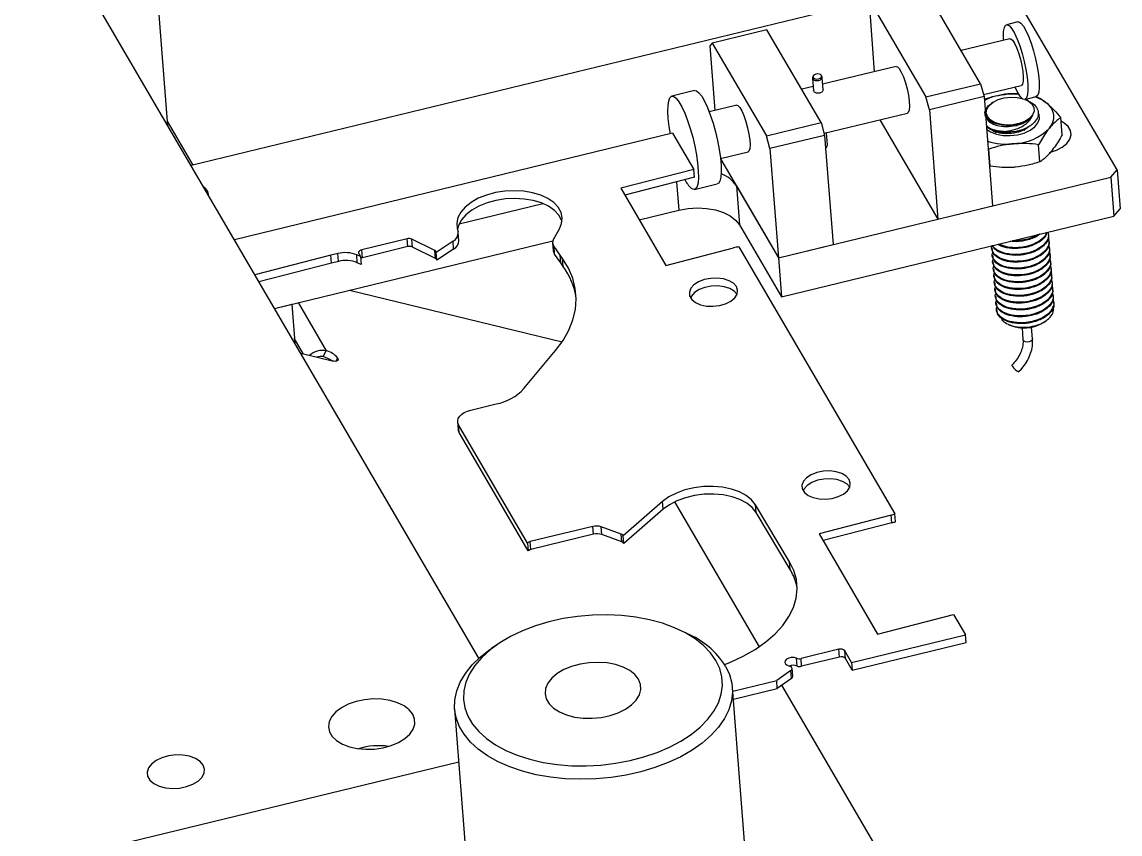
# Model space of a CAD drawing. Header units: millimetres. Extents: x 4 to 907, y 5 to 1495.
# Drawn here: x 316.2 to 430.4, y 251.8 to 336.3 of the extents above; entities that cross this region are included whole.
import ezdxf

# ---------------------------------------------------------------- set-up
doc = ezdxf.new("R2010")
doc.units = ezdxf.units.MM

msp = doc.modelspace()

# ---------------------------------------------------------------- linework, layer by layer
at = {"color": 7, "linetype": 'Continuous', "lineweight": 25}
for p, q in [((331.359, 325.518), (327.605, 374.148)), ((363.719, 270.065), (320.518, 344.096)), ((416.985, 341.596), (333.778, 321.373)), ((430.122, 320.938), (418.245, 341.291)), ((415.911, 329.9), (410.286, 339.541)), ((404.349, 337.882), (404.868, 331.154)), ((404.599, 338.158), (410.224, 328.518)), ((419.813, 336.33), (418.628, 336.042)), ((393.699, 335.509), (388.012, 334.127)), ((399.324, 325.869), (393.699, 335.509)), ((388.012, 334.127), (387.762, 333.85)), ((387.762, 333.85), (388.281, 327.123)), ((388.012, 334.127), (393.637, 324.487)), ((418.983, 334.585), (413.899, 333.349)), ((407.135, 331.705), (399.492, 329.848)), ((398.44, 330.475), (398.543, 329.15)), ((398.481, 330.671), (398.445, 330.531)), ((399.424, 330.606), (399.368, 330.74)), ((399.537, 329.269), (399.438, 330.552)), ((386.166, 329.182), (383.796, 328.606)), ((398.507, 329.608), (397.312, 329.318)), ((410.224, 328.518), (415.911, 329.9)), ((415.911, 329.9), (416.287, 328.552)), ((416.226, 328.769), (420.163, 329.726)), ((410.6, 327.17), (410.224, 328.518)), ((416.287, 328.552), (410.6, 327.17)), ((416.287, 328.552), (417.165, 317.178)), ((417.17, 327.943), (417.045, 327.858)), ((420.518, 328.269), (421.702, 328.557)), ((420.905, 328.104), (420.674, 328.213)), ((390.548, 327.674), (387.683, 326.978)), ((399.639, 324.738), (408.315, 326.847)), ((410.6, 327.17), (411.478, 315.796)), ((333.991, 321.425), (331.322, 325.999)), ((393.637, 324.487), (399.324, 325.869)), ((399.324, 325.869), (399.7, 324.521)), ((405.437, 326.147), (411.478, 315.796)), ((424.402, 324.587), (424.264, 326.371)), ((383.883, 324.74), (338.281, 313.656)), ((383.883, 324.74), (386.077, 320.98)), ((399.7, 324.521), (394.013, 323.138)), ((399.7, 324.521), (400.578, 313.146)), ((399.98, 323.524), (399.882, 324.797)), ((417.429, 324.811), (417.708, 324.904)), ((420.228, 325.104), (420.52, 325.06)), ((394.013, 323.138), (393.637, 324.487)), ((399.94, 323.328), (399.975, 323.468)), ((422.105, 321.764), (421.967, 323.548)), ((388.864, 322.119), (391.728, 322.815)), ((394.013, 323.138), (394.891, 311.764)), ((416.792, 323.088), (416.7, 323.191)), ((416.929, 321.304), (416.792, 323.088)), ((388.868, 322.085), (394.891, 311.764)), ((416.929, 321.304), (416.843, 321.347)), ((386.077, 320.98), (378.482, 319.012)), ((386.14, 320.168), (378.902, 318.292)), ((386.14, 320.168), (386.077, 320.98)), ((394.891, 311.764), (429.486, 320.173)), ((429.486, 320.173), (430.122, 320.938)), ((429.486, 320.173), (429.8, 316.11)), ((430.122, 320.938), (430.435, 316.876)), ((378.482, 319.012), (383.164, 310.974)), ((386.158, 318.889), (388.528, 319.464)), ((390.515, 319.262), (394.891, 311.764)), ((390.515, 319.262), (390.829, 315.2)), ((361.668, 315.309), (370.364, 317.422)), ((380.398, 315.723), (384.527, 316.726)), ((411.478, 315.796), (417.165, 317.178)), ((429.8, 316.11), (430.435, 316.876)), ((395.204, 307.702), (429.8, 316.11)), ((361.471, 314.809), (361.553, 314.489)), ((361.635, 313.56), (361.573, 314.372)), ((371.504, 313.753), (372.093, 314.781)), ((390.829, 315.2), (395.204, 307.702)), ((423.002, 314.2), (422.996, 314.289)), ((342.456, 306.501), (371.417, 313.54)), ((356.255, 313.744), (351.537, 312.597)), ((356.318, 312.932), (356.255, 313.744)), ((359.136, 312.523), (356.753, 313.705)), ((356.816, 312.893), (356.753, 313.705)), ((361.033, 313.497), (359.292, 312.331)), ((361.095, 312.684), (361.033, 313.497)), ((371.397, 313.318), (371.46, 312.506)), ((394.891, 311.764), (400.578, 313.146)), ((423.057, 313.489), (423.05, 313.578)), ((348.329, 312.037), (340.422, 309.988)), ((349.046, 312.211), (348.329, 312.037)), ((348.392, 311.225), (348.329, 312.037)), ((349.109, 311.399), (349.046, 312.211)), ((351.408, 311.89), (351.009, 312.077)), ((351.072, 311.264), (351.009, 312.077)), ((351.219, 312.215), (351.408, 311.89)), ((351.6, 311.785), (351.537, 312.597)), ((356.318, 312.932), (351.6, 311.785)), ((359.198, 311.711), (356.816, 312.893)), ((359.198, 311.711), (359.136, 312.523)), ((359.355, 311.519), (359.292, 312.331)), ((361.095, 312.684), (359.355, 311.519)), ((372.17, 312.058), (371.538, 312.946)), ((371.601, 312.134), (371.538, 312.946)), ((372.233, 311.246), (371.601, 312.134)), ((372.431, 311.692), (372.17, 312.058)), ((372.233, 311.246), (372.17, 312.058)), ((383.164, 310.974), (390.227, 312.805)), ((390.784, 312.915), (407.014, 285.102)), ((417.096, 312.761), (417.102, 312.672)), ((417.151, 312.05), (417.157, 311.961)), ((423.112, 312.778), (423.105, 312.867)), ((423.167, 312.067), (423.16, 312.156)), ((348.392, 311.225), (340.842, 309.268)), ((349.109, 311.399), (348.392, 311.225)), ((351.471, 311.077), (351.072, 311.264)), ((351.408, 311.89), (351.471, 311.077)), ((372.493, 310.879), (372.233, 311.246)), ((372.493, 310.879), (372.431, 311.692)), ((394.891, 311.764), (395.204, 307.702)), ((417.205, 311.339), (417.212, 311.25)), ((423.222, 311.357), (423.215, 311.445)), ((417.26, 310.628), (417.267, 310.539)), ((417.315, 309.917), (417.322, 309.828)), ((423.277, 310.646), (423.27, 310.735)), ((423.332, 309.935), (423.325, 310.024)), ((417.37, 309.206), (417.377, 309.118)), ((417.425, 308.495), (417.432, 308.407)), ((423.387, 309.224), (423.38, 309.313)), ((423.441, 308.513), (423.435, 308.602)), ((350.27, 308.4), (372.398, 303.033)), ((417.48, 307.785), (417.487, 307.696)), ((423.496, 307.802), (423.489, 307.891)), ((342.456, 306.501), (344.244, 306.936)), ((344.244, 306.936), (344.555, 302.905)), ((417.535, 307.074), (417.542, 306.985)), ((417.59, 306.363), (417.596, 306.274)), ((423.551, 307.091), (423.544, 307.18)), ((422.463, 305.034), (422.694, 305.191)), ((418.813, 304.833), (418.96, 304.764)), ((420.243, 304.473), (420.337, 303.255)), ((421.334, 303.332), (421.24, 304.55)), ((345.474, 301.747), (344.518, 303.386)), ((348.472, 301.02), (345.19, 301.816)), ((347.532, 301.477), (347.847, 302.091)), ((368.413, 298.145), (371.711, 302.116)), ((362.882, 295.908), (365.519, 296.547)), ((361.512, 294.682), (361.574, 293.87)), ((368.784, 282.059), (361.61, 294.376)), ((361.673, 293.563), (361.61, 294.376)), ((368.847, 281.246), (361.673, 293.563)), ((382.832, 286.391), (378.745, 282.831)), ((382.895, 285.579), (382.832, 286.391)), ((384.08, 286.347), (392.881, 271.266)), ((396.057, 280.112), (392.51, 286.057)), ((392.573, 285.245), (392.51, 286.057)), ((382.895, 285.579), (378.808, 282.019)), ((396.12, 279.3), (392.573, 285.245)), ((406.623, 284.982), (399.113, 283.036)), ((406.686, 284.17), (406.623, 284.982)), ((407.077, 284.29), (407.014, 285.102)), ((375.57, 283.792), (369.068, 282.212)), ((375.633, 282.98), (375.57, 283.792)), ((378.543, 283.006), (376.46, 283.76)), ((376.523, 282.947), (376.46, 283.76)), ((406.686, 284.17), (399.532, 282.316)), ((375.633, 282.98), (369.131, 281.399)), ((378.605, 282.194), (376.523, 282.947)), ((378.605, 282.194), (378.543, 283.006)), ((378.808, 282.019), (378.745, 282.831)), ((399.113, 283.036), (405.198, 272.588)), ((368.784, 282.059), (368.847, 281.246)), ((369.131, 281.399), (369.068, 282.212)), ((396.12, 279.3), (396.057, 280.112)), ((405.198, 272.588), (413.119, 274.641)), ((413.119, 274.641), (414.356, 272.52)), ((385.357, 272.661), (384.625, 273.008)), ((402.508, 269.641), (414.356, 272.52)), ((414.419, 271.708), (414.356, 272.52)), ((365.705, 271.547), (365.035, 271.092)), ((401.175, 270.999), (397.243, 270.043)), ((401.238, 270.186), (401.175, 270.999)), ((402.508, 269.641), (401.805, 270.846)), ((401.868, 270.034), (401.805, 270.846)), ((402.571, 268.828), (414.419, 271.708)), ((396.835, 269.257), (396.773, 270.069)), ((397.306, 269.231), (397.243, 270.043)), ((401.238, 270.186), (397.306, 269.231)), ((402.571, 268.828), (401.868, 270.034)), ((396.189, 268.786), (394.709, 267.745)), ((395.803, 269.356), (396.149, 269.194)), ((396.252, 267.974), (396.189, 268.786)), ((396.378, 268.187), (396.315, 268.999)), ((402.508, 269.641), (402.571, 268.828)), ((390.144, 266.636), (394.709, 267.745)), ((394.772, 266.933), (394.709, 267.745)), ((396.252, 267.974), (394.772, 266.933)), ((394.002, 216.659), (390.113, 267.031)), ((390.206, 265.823), (394.772, 266.933)), ((395.224, 267.251), (417.639, 228.84)), ((361.199, 264.799), (365.088, 214.427)), ((248, 231.681), (361.624, 259.297))]:
    msp.add_line(p, q, dxfattribs=at)
at = {"color": 8, "linetype": 'Continuous', "lineweight": 25}
for p, q in [((384.298, 319.69), (384.527, 316.726)), ((344.924, 307.101), (347.847, 302.091)), ((420.362, 303.178), (420.337, 303.255)), ((349.012, 301.349), (348.825, 300.985))]:
    msp.add_line(p, q, dxfattribs=at)
at = {"color": 7, "linetype": 'Continuous', "lineweight": 25, "flags": 128}
for points in [[(418.314, 334.422), (418.299, 334.795), (418.319, 335.349), (418.397, 335.752), (418.531, 335.988), (418.713, 336.045), (418.936, 335.919), (419.188, 335.618), (419.459, 335.155), (419.734, 334.551), (420.003, 333.836), (420.251, 333.042), (420.467, 332.206), (420.641, 331.368), (420.766, 330.567), (420.835, 329.84), (420.845, 329.222), (420.795, 328.74), (420.688, 328.419), (420.529, 328.272), (420.326, 328.307), (420.087, 328.521), (419.824, 328.906), (419.824, 328.906)], [(419.813, 336.33), (419.898, 336.333), (420.121, 336.207), (420.373, 335.906), (420.644, 335.443), (420.919, 334.839), (421.187, 334.124), (421.435, 333.33), (421.652, 332.494), (421.826, 331.656), (421.951, 330.855), (422.02, 330.128), (422.029, 329.51), (421.98, 329.028), (421.873, 328.707), (421.714, 328.56), (421.702, 328.557)], [(418.983, 334.585), (419.057, 334.581), (419.24, 334.441), (419.448, 334.131), (419.665, 333.674), (419.875, 333.105), (420.063, 332.465), (420.214, 331.803), (420.318, 331.167), (420.367, 330.604), (420.356, 330.156), (420.288, 329.856), (420.167, 329.727), (420.163, 329.726)], [(407.135, 331.705), (407.27, 331.672), (407.463, 331.47), (407.676, 331.106), (407.893, 330.605), (408.097, 330.006), (408.273, 329.353), (408.409, 328.694), (408.494, 328.079), (408.522, 327.552), (408.491, 327.153), (408.403, 326.911), (408.315, 326.847)], [(398.445, 330.531), (398.441, 330.509), (398.465, 330.398), (398.561, 330.304), (398.714, 330.243), (398.902, 330.222), (399.095, 330.246), (399.265, 330.31), (399.385, 330.405), (399.437, 330.517), (399.424, 330.606)], [(399.357, 330.76), (399.271, 330.845), (399.132, 330.901), (398.962, 330.92), (398.786, 330.898), (398.633, 330.84), (398.524, 330.753), (398.477, 330.652), (398.499, 330.551), (398.585, 330.466), (398.724, 330.41), (398.895, 330.391), (399.07, 330.413), (399.223, 330.471), (399.332, 330.558), (399.379, 330.659), (399.357, 330.76)], [(386.166, 329.182), (386.367, 329.154), (386.622, 328.958), (386.904, 328.595), (387.202, 328.076), (387.505, 327.423), (387.802, 326.657), (388.083, 325.807), (388.337, 324.903), (388.555, 323.978), (388.73, 323.066), (388.855, 322.199), (388.925, 321.409), (388.938, 320.724), (388.894, 320.17), (388.794, 319.765), (388.641, 319.525), (388.528, 319.464)], [(419.824, 328.906), (419.549, 329.442), (419.495, 329.564)], [(383.65, 324.683), (383.525, 325.445), (383.427, 326.277), (383.385, 327.018), (383.4, 327.641), (383.473, 328.123), (383.6, 328.446), (383.777, 328.6), (383.997, 328.578), (384.253, 328.382), (384.534, 328.019), (384.832, 327.5), (385.135, 326.847), (385.432, 326.081), (385.713, 325.231), (385.967, 324.327), (386.186, 323.402), (386.361, 322.49), (386.485, 321.623), (386.556, 320.833), (386.569, 320.148), (386.525, 319.594), (386.424, 319.189), (386.272, 318.949), (386.072, 318.883), (385.833, 318.992), (385.833, 318.992)], [(416.632, 326.475), (416.509, 326.857), (416.571, 327.254), (416.813, 327.636), (417.218, 327.974), (417.754, 328.244), (418.384, 328.426), (419.059, 328.505), (419.73, 328.476), (420.225, 328.378)], [(420.537, 328.273), (420.864, 328.112), (421.243, 327.803), (421.455, 327.439), (421.486, 327.045), (421.333, 326.652), (421.006, 326.289), (420.531, 325.982), (419.943, 325.754), (419.284, 325.622), (418.605, 325.597), (417.955, 325.679), (417.383, 325.863), (416.931, 326.135), (416.632, 326.475), (416.632, 326.475)], [(419.856, 328.851), (419.362, 328.861), (418.774, 328.831)], [(390.548, 327.674), (390.683, 327.641), (390.876, 327.439), (391.089, 327.074), (391.305, 326.574), (391.509, 325.975), (391.686, 325.322), (391.822, 324.663), (391.907, 324.047), (391.935, 323.52), (391.904, 323.121), (391.816, 322.88), (391.728, 322.815)], [(416.548, 325.165), (416.973, 324.884), (417.572, 324.651), (418.264, 324.518), (419.007, 324.493), (419.753, 324.578), (420.456, 324.767), (421.072, 325.048), (421.561, 325.404), (421.893, 325.813), (422.048, 326.248), (422.015, 326.683), (422.002, 326.725)], [(423.112, 322.751), (423.819, 322.981), (424.427, 323.298), (424.899, 323.685), (425.208, 324.119), (425.336, 324.575), (425.276, 325.025), (425.031, 325.445), (424.616, 325.809), (424.294, 325.992)], [(419.593, 325.549), (419.684, 325.547), (419.715, 325.546)], [(399.804, 323.169), (399.896, 323.246), (399.94, 323.328)], [(335.494, 318.732), (335.209, 319.046), (335.087, 319.13)], [(335.595, 318.26), (335.6, 318.375), (335.494, 318.732)], [(372.093, 314.781), (372.329, 315.354), (372.388, 315.933), (372.268, 316.5), (371.972, 317.036), (371.511, 317.523), (370.9, 317.947), (370.157, 318.292), (369.309, 318.547), (368.382, 318.705), (367.406, 318.76), (366.415, 318.71), (365.438, 318.557), (364.51, 318.306), (363.66, 317.965), (362.916, 317.546), (362.302, 317.061), (361.838, 316.527), (361.539, 315.961), (361.415, 315.382), (361.471, 314.809)], [(372.372, 315.567), (372.33, 315.687), (372.035, 316.223), (371.574, 316.711), (370.962, 317.134), (370.22, 317.479), (369.372, 317.735), (368.445, 317.893), (367.469, 317.947), (366.477, 317.898), (365.501, 317.745), (364.573, 317.494), (363.723, 317.153), (362.978, 316.733), (362.364, 316.249), (361.9, 315.715), (361.602, 315.149), (361.493, 314.722)], [(384.527, 316.726), (385.481, 316.899), (386.459, 316.963), (387.423, 316.915), (388.336, 316.756), (389.162, 316.494), (389.87, 316.137), (390.433, 315.7), (390.829, 315.2)], [(351.537, 312.597), (351.448, 312.57), (351.368, 312.533), (351.3, 312.488), (351.248, 312.438), (351.212, 312.383), (351.196, 312.326), (351.198, 312.269), (351.219, 312.215)], [(371.711, 302.116), (372.477, 303.153), (373.079, 304.219), (373.511, 305.305), (373.769, 306.4), (373.852, 307.496), (373.757, 308.583), (373.487, 309.651), (373.044, 310.69), (372.431, 311.692)], [(390.523, 308.772), (390.221, 309.115), (389.765, 309.39), (389.187, 309.575), (388.53, 309.658), (387.844, 309.633), (387.179, 309.5), (386.585, 309.27), (386.105, 308.959), (385.775, 308.592), (385.62, 308.195), (385.651, 307.798), (385.866, 307.43), (386.249, 307.118), (386.771, 306.885), (387.394, 306.75), (388.072, 306.721), (388.754, 306.801), (389.389, 306.984), (389.932, 307.257), (390.34, 307.599), (390.585, 307.984), (390.647, 308.385), (390.523, 308.772)], [(390.586, 307.959), (390.284, 308.303), (389.827, 308.577), (389.249, 308.763), (388.593, 308.846), (387.907, 308.82), (387.242, 308.687), (386.648, 308.457), (386.168, 308.147), (385.838, 307.78), (385.743, 307.597)], [(349.012, 301.349), (349.056, 301.248), (349.067, 301.16), (349.042, 301.086), (348.983, 301.031), (348.893, 300.996), (348.774, 300.982), (348.632, 300.99), (348.472, 301.02)], [(419.225, 300.51), (419.19, 300.594), (419.195, 300.622)], [(361.61, 294.376), (361.525, 294.594), (361.515, 294.821), (361.583, 295.049), (361.724, 295.268), (361.934, 295.471), (362.204, 295.65), (362.524, 295.797), (362.882, 295.908)], [(361.673, 293.563), (361.587, 293.781), (361.574, 293.87)], [(402.243, 288.687), (401.942, 289.031), (401.485, 289.305), (400.907, 289.491), (400.251, 289.574), (399.564, 289.548), (398.9, 289.415), (398.305, 289.185), (397.825, 288.875), (397.496, 288.508), (397.341, 288.111), (397.372, 287.714), (397.587, 287.345), (397.969, 287.033), (398.492, 286.801), (399.115, 286.665), (399.792, 286.637), (400.474, 286.717), (401.11, 286.9), (401.652, 287.173), (402.06, 287.514), (402.305, 287.9), (402.368, 288.301), (402.243, 288.687)], [(392.51, 286.057), (392.103, 286.571), (391.536, 287.025), (390.827, 287.403), (390.001, 287.693), (389.084, 287.885), (388.107, 287.972), (387.104, 287.953), (386.108, 287.827), (385.152, 287.599), (384.268, 287.275), (383.486, 286.868), (382.832, 286.391)], [(402.306, 287.875), (402.005, 288.218), (401.548, 288.493), (400.97, 288.679), (400.313, 288.762), (399.627, 288.736), (398.962, 288.603), (398.368, 288.373), (397.888, 288.063), (397.558, 287.695), (397.464, 287.513)], [(392.573, 285.245), (392.166, 285.759), (391.599, 286.212), (390.89, 286.59), (390.064, 286.88), (389.147, 287.072), (388.17, 287.16), (387.167, 287.141), (386.171, 287.014), (385.215, 286.786), (384.331, 286.463), (383.549, 286.056), (382.895, 285.579)], [(389.299, 269.422), (389.888, 269.658), (391.238, 270.289), (392.472, 270.997), (393.577, 271.774), (394.537, 272.61), (395.342, 273.496), (395.982, 274.419), (396.448, 275.37), (396.735, 276.335), (396.84, 277.304), (396.761, 278.264), (396.499, 279.204), (396.057, 280.112)], [(388.389, 269.838), (387.825, 270.642), (387.101, 271.395), (386.227, 272.087), (385.215, 272.709), (384.077, 273.253), (382.828, 273.712), (381.485, 274.08), (380.066, 274.353), (378.588, 274.525), (377.071, 274.597), (375.535, 274.565), (373.999, 274.432), (372.485, 274.198), (371.01, 273.866), (369.596, 273.442), (368.26, 272.93), (367.019, 272.337), (365.89, 271.671), (364.888, 270.941), (364.025, 270.156), (363.313, 269.326), (362.761, 268.462), (362.377, 267.575), (362.164, 266.678), (362.127, 265.781), (362.266, 264.896), (362.578, 264.036), (363.059, 263.21), (363.705, 262.43), (364.505, 261.707), (365.449, 261.049), (366.526, 260.464), (367.721, 259.962), (369.019, 259.548), (370.403, 259.227), (371.854, 259.004), (373.354, 258.882), (374.883, 258.862), (376.421, 258.944), (377.949, 259.128), (379.446, 259.412), (380.892, 259.79), (382.27, 260.259), (383.56, 260.812), (384.747, 261.443), (385.814, 262.142), (386.748, 262.901), (387.537, 263.71), (388.17, 264.558), (388.639, 265.435), (388.938, 266.328), (389.063, 267.227), (389.012, 268.119), (388.787, 268.993), (388.389, 269.838)], [(389.4, 269.256), (389.815, 268.381), (390.058, 267.477), (390.126, 266.553), (390.019, 265.622), (389.738, 264.694), (389.285, 263.781), (388.667, 262.894), (387.891, 262.044), (386.967, 261.241), (385.905, 260.494), (384.719, 259.814), (383.423, 259.207), (382.033, 258.682), (380.565, 258.244), (379.038, 257.9), (377.469, 257.653), (375.879, 257.506), (374.286, 257.462), (372.709, 257.52), (371.168, 257.679), (369.682, 257.939), (368.268, 258.296), (366.944, 258.745), (365.726, 259.281), (364.628, 259.898), (363.664, 260.588), (362.846, 261.342), (362.183, 262.152), (361.684, 263.008), (361.354, 263.899), (361.198, 264.814), (361.217, 265.743), (361.412, 266.674), (361.78, 267.595), (362.316, 268.497), (363.014, 269.367), (363.865, 270.195), (364.86, 270.971), (365.035, 271.092)], [(396.773, 270.069), (396.519, 270.135), (396.232, 270.137), (395.956, 270.076), (395.731, 269.96), (395.59, 269.807), (395.554, 269.639), (395.629, 269.481), (395.803, 269.356)], [(380.333, 267.88), (379.951, 268.366), (379.412, 268.792), (378.735, 269.145), (377.945, 269.409), (377.069, 269.577), (376.141, 269.642), (375.192, 269.602), (374.258, 269.457), (373.372, 269.214), (372.567, 268.882), (371.87, 268.471), (371.309, 267.997), (370.902, 267.478), (370.665, 266.931), (370.606, 266.377), (370.727, 265.836), (371.024, 265.327), (371.486, 264.868), (372.097, 264.477), (372.834, 264.167), (373.671, 263.95), (374.577, 263.833), (375.52, 263.82), (376.466, 263.913), (377.38, 264.108), (378.229, 264.397), (378.984, 264.77), (379.615, 265.215), (380.102, 265.713), (380.425, 266.249), (380.574, 266.802), (380.543, 267.352), (380.333, 267.88)], [(356.832, 264.248), (356.462, 264.712), (355.932, 265.114), (355.264, 265.439), (354.486, 265.672), (353.629, 265.805), (352.729, 265.831), (351.822, 265.75), (350.946, 265.566), (350.136, 265.284), (349.426, 264.918), (348.844, 264.482), (348.414, 263.994), (348.155, 263.474), (348.076, 262.943), (348.181, 262.423), (348.466, 261.936), (348.918, 261.5), (349.52, 261.135), (350.247, 260.855), (351.068, 260.671), (351.951, 260.591), (352.859, 260.618), (353.755, 260.751), (354.603, 260.986), (355.367, 261.311), (356.017, 261.714), (356.525, 262.178), (356.871, 262.685), (357.041, 263.213), (357.028, 263.741), (356.832, 264.248)], [(335.032, 258.949), (334.709, 259.327), (334.228, 259.638), (333.619, 259.862), (332.92, 259.985), (332.175, 260), (331.431, 259.905), (330.735, 259.707), (330.129, 259.418), (329.653, 259.056), (329.337, 258.643), (329.199, 258.207), (329.25, 257.774), (329.485, 257.371), (329.89, 257.024), (330.439, 256.755), (331.098, 256.58), (331.826, 256.51), (332.577, 256.55), (333.303, 256.698), (333.959, 256.944), (334.504, 257.272), (334.903, 257.662), (335.132, 258.09), (335.176, 258.528), (335.032, 258.949)]]:
    msp.add_lwpolyline(points, dxfattribs=at)
at = {"color": 8, "linetype": 'Continuous', "lineweight": 25, "flags": 128}
msp.add_lwpolyline([(421.334, 303.332), (421.333, 303.297), (421.281, 303.185), (421.161, 303.09), (420.992, 303.026), (420.798, 303.002), (420.611, 303.023), (420.457, 303.084), (420.362, 303.178)], dxfattribs=at)
at = {"color": 7, "linetype": 'Continuous', "lineweight": 25}
for centre, radius, start, end in [((419.299, 322.031), 6.82, 94.41219, 115.93196), ((420.37, 324.798), 3.924, 51.72478, 71.90991), ((421.808, 326.455), 1.736, 317.64215, 55.11456), ((418.78, 329.864), 4.97, 264.5847, 291.172), ((419.157, 329.167), 5.526, 272.04545, 315.38349), ((399.688, 323.549), 0.293, 291.53266, 355.21084), ((418.673, 330.594), 6.983, 253.11821, 275.60028), ((387.787, 317.457), 3.271, 33.49467, 69.55046), ((388.063, 321.317), 3.221, 205.80278, 226.1905), ((360.603, 314.355), 0.96, 296.5895, 8.02904), ((356.448, 313.007), 0.762, 66.41974, 104.67829), ((360.636, 313.573), 1, 297.37368, 359.27687), ((372.116, 313.375), 0.72, 148.32637, 216.54161), ((349.828, 309.232), 3.08, 67.45344, 104.71451), ((356.511, 312.194), 0.762, 66.41974, 104.67829), ((359.047, 312.29), 0.249, 9.44474, 69.07694), ((372.193, 312.57), 0.736, 185.02451, 216.37822), ((391.467, 308.003), 4.96, 97.91727, 104.48178), ((349.891, 308.42), 3.08, 67.45344, 104.71451), ((351.748, 311.141), 0.661, 102.95321, 119.56087), ((359.11, 311.478), 0.249, 9.44474, 69.07694), ((366.53, 306.499), 7.399, 8.32513, 36.29771), ((420.456, 308.205), 3.752, 246.49155, 302.33715), ((347.457, 300.072), 2.057, 79.07318, 132.00703), ((347.404, 300.111), 2.03, 37.59973, 77.38056), ((347.303, 300.413), 1.089, 77.83607, 113.6881), ((346.952, 299.196), 2.354, 51.23324, 75.71435), ((420.381, 301.121), 1.307, 207.86821, 248.21451), ((364.464, 301.879), 5.435, 281.19165, 316.60889), ((405.495, 289.351), 4.512, 284.48561, 289.67725), ((375.96, 282.247), 1.593, 71.68245, 104.14657), ((405.557, 288.539), 4.512, 284.48561, 289.67725), ((376.022, 281.435), 1.593, 71.68245, 104.14657), ((378.463, 282.71), 0.307, 23.32633, 74.94858), ((369.177, 281.67), 0.552, 101.41125, 135.34632), ((369.24, 280.858), 0.552, 101.41125, 135.34632), ((378.526, 281.897), 0.307, 23.32633, 74.94858), ((391.506, 276.485), 5.404, 9.22832, 31.38485), ((381.801, 264.337), 9.052, 32.91786, 66.86799), ((401.372, 270.433), 0.599, 43.60481, 109.16931), ((397.05, 270.8), 0.781, 249.25118, 284.36852), ((401.434, 269.621), 0.599, 43.60481, 109.16931), ((396.418, 268.14), 1.193, 69.51328, 110.06394), ((396.091, 268.982), 0.22, 296.59309, 74.60763), ((397.112, 269.988), 0.781, 249.25118, 284.36852), ((396.129, 268.191), 0.249, 299.59558, 359.05671), ((353.321, 253.443), 7.518, 82.36458, 106.46413)]:
    msp.add_arc(centre, radius, start, end, dxfattribs=at)
for points, knots in [([(399.53, 329.268), (399.532, 329.251), (399.54, 329.201), (399.495, 329.108), (399.399, 329.009), (399.26, 328.936), (399.097, 328.902), (398.928, 328.909), (398.77, 328.952), (398.643, 329.024), (398.558, 329.109), (398.547, 329.166), (398.542, 329.192)], [0, 0, 0, 0, 0.05196402, 0.15781759, 0.26551133, 0.37341393, 0.47946671, 0.58452137, 0.69095669, 0.79901243, 0.90642775, 1, 1, 1, 1]), ([(416.306, 328.301), (416.688, 328.42), (417.491, 328.669), (418.333, 328.775), (418.774, 328.831)], [0, 0, 0, 0, 0.475917, 1, 1, 1, 1]), ([(418.774, 328.831), (418.836, 328.836), (419.198, 328.867), (419.56, 328.86), (419.862, 328.853)], [0, 0, 0, 0, 0.169457, 1, 1, 1, 1]), ([(420.893, 328.079), (421.018, 328.025), (421.397, 327.863), (421.783, 327.44), (421.987, 326.874), (421.854, 326.273), (421.473, 325.796), (421.02, 325.452), (420.725, 325.304), (420.575, 325.23)], [0, 0, 0, 0, 0.0866563, 0.2626213, 0.4391073, 0.6189242, 0.7990503, 0.8978177, 1, 1, 1, 1]), ([(421.714, 328.572), (421.833, 328.517), (422.184, 328.355), (422.555, 328.068), (422.801, 327.879)], [0, 0, 0, 0, 0.3397106, 1, 1, 1, 1]), ([(418.08, 325.616), (417.823, 325.665), (417.308, 325.764), (416.738, 326.096), (416.4, 326.524), (416.352, 327.011), (416.563, 327.481), (416.901, 327.732), (417.054, 327.846)], [0, 0, 0, 0, 0.1675123, 0.3358624, 0.507049, 0.6795078, 0.854366, 1, 1, 1, 1]), ([(422.801, 327.879), (422.835, 327.851), (423.093, 327.636), (423.586, 327.165), (424.037, 326.637), (424.264, 326.371)], [0, 0, 0, 0, 0.07009, 0.5307844, 1, 1, 1, 1]), ([(421.347, 326.608), (421.318, 326.564), (421.16, 326.321), (420.694, 325.92), (419.821, 325.542), (418.823, 325.375), (417.849, 325.436), (417.077, 325.716), (416.63, 326.054), (416.597, 326.291), (416.589, 326.353)], [0, 0, 0, 0, 0.0344209, 0.1870439, 0.3386396, 0.4902354, 0.6428584, 0.7941709, 0.9463278, 1, 1, 1, 1]), ([(421.347, 326.608), (421.286, 326.528), (421.107, 326.291), (420.62, 325.951), (419.871, 325.666), (419.022, 325.535), (418.414, 325.56), (418.115, 325.61), (418.08, 325.616)], [0, 0, 0, 0, 0.1113169, 0.326338, 0.541359, 0.7563801, 0.9714011, 1, 1, 1, 1]), ([(418.311, 324.916), (418.65, 324.956), (419.329, 325.037), (420.252, 325.42), (421.003, 325.945), (421.23, 326.383), (421.347, 326.608)], [0, 0, 0, 0, 0.2549306, 0.5103968, 0.7481795, 1, 1, 1, 1]), ([(424.264, 326.371), (424.164, 326.302), (423.775, 326.033), (423.382, 325.604), (423.09, 325.286)], [0, 0, 0, 0, 0.2575513, 1, 1, 1, 1]), ([(418.311, 324.916), (418.1, 324.937), (417.523, 324.995), (416.846, 325.211), (416.595, 325.47), (416.518, 325.549)], [0, 0, 0, 0, 0.2852285, 0.7803917, 1, 1, 1, 1]), ([(420.575, 325.23), (420.378, 325.152), (419.835, 324.938), (418.804, 324.781), (417.674, 324.867), (416.852, 325.121), (416.602, 325.381), (416.525, 325.46)], [0, 0, 0, 0, 0.141973, 0.3908511, 0.6414126, 0.8898267, 1, 1, 1, 1]), ([(420.899, 325.404), (420.838, 325.346), (420.587, 325.107), (419.864, 324.837), (418.876, 324.66), (417.924, 324.733), (417.274, 324.916), (417.086, 325.099), (417.049, 325.135)], [0, 0, 0, 0, 0.0702568, 0.2889772, 0.5076976, 0.7279, 0.9462118, 1, 1, 1, 1]), ([(423.09, 325.286), (422.986, 325.153), (422.599, 324.657), (422.234, 324.016), (421.967, 323.548)], [0, 0, 0, 0, 0.2686336, 1, 1, 1, 1]), ([(424.402, 324.587), (424.31, 324.419), (423.95, 323.767), (423.565, 323.24), (423.279, 322.849)], [0, 0, 0, 0, 0.2575513, 1, 1, 1, 1]), ([(419.354, 323.645), (419.293, 323.639), (418.829, 323.595), (417.958, 323.446), (417.183, 323.208), (416.792, 323.088)], [0, 0, 0, 0, 0.07009, 0.5307844, 1, 1, 1, 1]), ([(421.967, 323.548), (421.54, 323.602), (420.677, 323.711), (419.798, 323.667), (419.354, 323.645)], [0, 0, 0, 0, 0.495458, 1, 1, 1, 1]), ([(423.279, 322.849), (423.174, 322.725), (422.784, 322.265), (422.391, 321.976), (422.105, 321.764)], [0, 0, 0, 0, 0.2686336, 1, 1, 1, 1]), ([(419.542, 321.207), (419.481, 321.202), (419.016, 321.164), (418.135, 321.158), (417.334, 321.255), (416.929, 321.304)], [0, 0, 0, 0, 0.07009, 0.5307844, 1, 1, 1, 1]), ([(422.105, 321.764), (421.691, 321.635), (420.857, 321.376), (419.983, 321.264), (419.542, 321.207)], [0, 0, 0, 0, 0.495458, 1, 1, 1, 1]), ([(422.916, 314.437), (422.953, 314.314), (423.061, 313.957), (422.737, 313.335), (422.022, 312.704), (421.072, 312.304), (420.131, 312.121), (419.346, 312.1), (418.502, 312.202), (417.733, 312.499), (417.232, 312.835), (417.186, 313.044), (417.186, 313.044)], [0, 0, 0, 0, 0.0689988, 0.2013133, 0.3347716, 0.4673333, 0.5629433, 0.6580665, 0.7342835, 0.866598, 0.9996495, 1, 1, 1, 1]), ([(422.825, 314.415), (422.777, 314.266), (422.673, 313.941), (422.179, 313.503), (421.574, 313.151), (420.76, 312.858), (419.747, 312.697), (418.576, 312.768), (417.999, 313.021), (417.711, 313.146)], [0, 0, 0, 0, 0.1089812, 0.2379289, 0.3652284, 0.466507, 0.6440481, 0.82279, 1, 1, 1, 1]), ([(422.774, 314.403), (422.735, 314.289), (422.612, 313.932), (421.948, 313.416), (421.021, 313.015), (420.075, 312.831), (419.292, 312.812), (418.485, 312.903), (418.066, 313.086), (417.812, 313.197)], [0, 0, 0, 0, 0.0878737, 0.2752585, 0.4613845, 0.5956276, 0.7291873, 0.8362014, 1, 1, 1, 1]), ([(422.118, 314.243), (422.112, 314.237), (421.949, 314.079), (421.506, 313.865), (420.714, 313.571), (419.845, 313.41), (419.262, 313.474), (419.049, 313.497)], [0, 0, 0, 0, 0.00925385, 0.25710492, 0.45429359, 0.79996465, 1, 1, 1, 1]), ([(422.944, 313.854), (422.997, 313.689), (423.125, 313.289), (422.796, 312.624), (422.076, 311.993), (421.127, 311.593), (420.187, 311.41), (419.399, 311.388), (418.563, 311.492), (417.745, 311.782), (417.195, 312.312), (417, 312.773), (417.127, 313.008), (417.141, 313.034)], [0, 0, 0, 0, 0.0791555, 0.1919511, 0.3057219, 0.4187282, 0.500234, 0.5813247, 0.6462983, 0.759094, 0.8725179, 0.9859418, 1, 1, 1, 1]), ([(422.999, 313.143), (423.052, 312.978), (423.18, 312.578), (422.851, 311.913), (422.131, 311.282), (421.182, 310.882), (420.241, 310.699), (419.454, 310.678), (418.617, 310.781), (417.801, 311.072), (417.246, 311.601), (417.057, 312.078), (417.196, 312.328), (417.22, 312.369)], [0, 0, 0, 0, 0.0784935, 0.1903457, 0.3031649, 0.4152261, 0.4960502, 0.5764627, 0.6408929, 0.7527452, 0.8652205, 0.9776957, 1, 1, 1, 1]), ([(423.009, 313.483), (423.028, 313.412), (423.112, 313.104), (422.827, 312.603), (422.3, 312.081), (421.681, 311.73), (420.872, 311.437), (419.853, 311.273), (418.699, 311.355), (417.771, 311.694), (417.198, 312.168), (417.165, 312.529), (417.151, 312.678)], [0, 0, 0, 0, 0.0378735, 0.1622643, 0.2527779, 0.3421345, 0.4132261, 0.5378493, 0.6633154, 0.7877062, 0.9127899, 1, 1, 1, 1]), ([(422.954, 314.194), (422.973, 314.123), (423.057, 313.815), (422.773, 313.314), (422.245, 312.792), (421.627, 312.441), (420.816, 312.147), (419.8, 311.984), (418.641, 312.065), (417.73, 312.408), (417.214, 312.785), (417.172, 313.038), (417.165, 313.08)], [0, 0, 0, 0, 0.0403711, 0.1729649, 0.2694475, 0.3646968, 0.4404765, 0.573318, 0.7070581, 0.8396519, 0.9729842, 1, 1, 1, 1]), ([(421.892, 314.188), (421.88, 314.178), (421.632, 313.96), (420.947, 313.737), (420.039, 313.538), (419.5, 313.542), (419.239, 313.543)], [0, 0, 0, 0, 0.02107101, 0.42971842, 0.72445492, 1, 1, 1, 1]), ([(423.054, 312.432), (423.107, 312.267), (423.235, 311.867), (422.906, 311.202), (422.186, 310.571), (421.237, 310.171), (420.296, 309.988), (419.509, 309.967), (418.672, 310.07), (417.856, 310.361), (417.301, 310.89), (417.112, 311.367), (417.251, 311.617), (417.274, 311.658)], [0, 0, 0, 0, 0.0784935, 0.1903457, 0.3031649, 0.4152261, 0.4960502, 0.5764627, 0.6408929, 0.7527452, 0.8652205, 0.9776957, 1, 1, 1, 1]), ([(423.064, 312.772), (423.083, 312.701), (423.167, 312.393), (422.882, 311.892), (422.355, 311.37), (421.736, 311.019), (420.926, 310.726), (419.908, 310.562), (418.754, 310.644), (417.826, 310.983), (417.253, 311.457), (417.22, 311.819), (417.206, 311.967)], [0, 0, 0, 0, 0.0378735, 0.1622643, 0.2527779, 0.3421345, 0.4132261, 0.5378493, 0.6633154, 0.7877062, 0.9127899, 1, 1, 1, 1]), ([(423.119, 312.062), (423.138, 311.99), (423.222, 311.683), (422.937, 311.181), (422.41, 310.659), (421.791, 310.308), (420.981, 310.015), (419.963, 309.851), (418.809, 309.933), (417.881, 310.272), (417.308, 310.746), (417.275, 311.108), (417.261, 311.256)], [0, 0, 0, 0, 0.0378735, 0.1622643, 0.2527779, 0.3421345, 0.4132261, 0.5378493, 0.6633154, 0.7877062, 0.9127899, 1, 1, 1, 1]), ([(423.109, 311.721), (423.162, 311.556), (423.29, 311.157), (422.961, 310.491), (422.24, 309.861), (421.292, 309.46), (420.351, 309.277), (419.564, 309.256), (418.727, 309.36), (417.911, 309.65), (417.356, 310.179), (417.167, 310.656), (417.306, 310.906), (417.329, 310.948)], [0, 0, 0, 0, 0.0784935, 0.1903457, 0.3031649, 0.4152261, 0.4960502, 0.5764627, 0.6408929, 0.7527452, 0.8652205, 0.9776957, 1, 1, 1, 1]), ([(423.164, 311.01), (423.217, 310.846), (423.345, 310.446), (423.016, 309.78), (422.295, 309.15), (421.347, 308.75), (420.406, 308.567), (419.619, 308.545), (418.782, 308.649), (417.966, 308.939), (417.411, 309.468), (417.222, 309.945), (417.361, 310.195), (417.384, 310.237)], [0, 0, 0, 0, 0.0784935, 0.1903457, 0.3031649, 0.4152261, 0.4960502, 0.5764627, 0.6408929, 0.7527452, 0.8652205, 0.9776957, 1, 1, 1, 1]), ([(423.173, 311.351), (423.193, 311.279), (423.277, 310.972), (422.992, 310.47), (422.465, 309.948), (421.846, 309.597), (421.036, 309.304), (420.018, 309.14), (418.864, 309.222), (417.935, 309.561), (417.363, 310.035), (417.329, 310.397), (417.316, 310.545)], [0, 0, 0, 0, 0.0378735, 0.1622643, 0.2527779, 0.3421345, 0.4132261, 0.5378493, 0.6633154, 0.7877062, 0.9127899, 1, 1, 1, 1]), ([(423.219, 310.3), (423.272, 310.135), (423.4, 309.735), (423.071, 309.069), (422.35, 308.439), (421.402, 308.039), (420.461, 307.856), (419.673, 307.834), (418.837, 307.938), (418.021, 308.228), (417.466, 308.757), (417.276, 309.234), (417.416, 309.484), (417.439, 309.526)], [0, 0, 0, 0, 0.0784935, 0.1903457, 0.3031649, 0.4152261, 0.4960502, 0.5764627, 0.6408929, 0.7527452, 0.8652205, 0.9776957, 1, 1, 1, 1]), ([(423.228, 310.64), (423.248, 310.568), (423.332, 310.261), (423.047, 309.759), (422.519, 309.237), (421.901, 308.886), (421.091, 308.593), (420.073, 308.43), (418.919, 308.511), (417.99, 308.85), (417.418, 309.324), (417.384, 309.686), (417.37, 309.834)], [0, 0, 0, 0, 0.0378735, 0.1622643, 0.2527779, 0.3421345, 0.4132261, 0.5378493, 0.6633154, 0.7877062, 0.9127899, 1, 1, 1, 1]), ([(423.283, 309.929), (423.303, 309.857), (423.386, 309.55), (423.102, 309.049), (422.574, 308.526), (421.956, 308.175), (421.146, 307.882), (420.128, 307.719), (418.974, 307.8), (418.045, 308.14), (417.473, 308.613), (417.439, 308.975), (417.425, 309.123)], [0, 0, 0, 0, 0.0378735, 0.1622643, 0.2527779, 0.3421345, 0.4132261, 0.5378493, 0.6633154, 0.7877062, 0.9127899, 1, 1, 1, 1]), ([(423.274, 309.589), (423.327, 309.424), (423.455, 309.024), (423.126, 308.359), (422.405, 307.728), (421.457, 307.328), (420.516, 307.145), (419.728, 307.123), (418.892, 307.227), (418.076, 307.517), (417.52, 308.046), (417.331, 308.523), (417.471, 308.773), (417.494, 308.815)], [0, 0, 0, 0, 0.0784935, 0.1903457, 0.3031649, 0.4152261, 0.4960502, 0.5764627, 0.6408929, 0.7527452, 0.8652205, 0.9776957, 1, 1, 1, 1]), ([(423.329, 308.878), (423.381, 308.713), (423.51, 308.313), (423.18, 307.648), (422.46, 307.017), (421.511, 306.617), (420.571, 306.434), (419.783, 306.412), (418.947, 306.516), (418.131, 306.806), (417.575, 307.335), (417.386, 307.812), (417.526, 308.063), (417.549, 308.104)], [0, 0, 0, 0, 0.0784935, 0.1903457, 0.3031649, 0.4152261, 0.4960502, 0.5764627, 0.6408929, 0.7527452, 0.8652205, 0.9776957, 1, 1, 1, 1]), ([(423.338, 309.218), (423.358, 309.146), (423.441, 308.839), (423.157, 308.338), (422.629, 307.816), (422.011, 307.464), (421.201, 307.171), (420.183, 307.008), (419.029, 307.09), (418.1, 307.429), (417.528, 307.902), (417.494, 308.264), (417.48, 308.413)], [0, 0, 0, 0, 0.0378735, 0.1622643, 0.2527779, 0.3421345, 0.4132261, 0.5378493, 0.6633154, 0.7877062, 0.9127899, 1, 1, 1, 1]), ([(423.393, 308.507), (423.413, 308.435), (423.496, 308.128), (423.212, 307.627), (422.684, 307.105), (422.066, 306.753), (421.256, 306.46), (420.238, 306.297), (419.083, 306.379), (418.155, 306.718), (417.583, 307.192), (417.549, 307.553), (417.535, 307.702)], [0, 0, 0, 0, 0.0378735, 0.1622643, 0.2527779, 0.3421345, 0.4132261, 0.5378493, 0.6633154, 0.7877062, 0.9127899, 1, 1, 1, 1]), ([(423.383, 308.167), (423.436, 308.002), (423.565, 307.602), (423.235, 306.937), (422.515, 306.306), (421.566, 305.906), (420.626, 305.723), (419.838, 305.701), (419.002, 305.805), (418.185, 306.095), (417.63, 306.625), (417.441, 307.101), (417.581, 307.352), (417.604, 307.393)], [0, 0, 0, 0, 0.0784935, 0.1903457, 0.3031649, 0.4152261, 0.4960502, 0.5764627, 0.6408929, 0.7527452, 0.8652205, 0.9776957, 1, 1, 1, 1]), ([(423.438, 307.456), (423.491, 307.291), (423.619, 306.891), (423.29, 306.226), (422.57, 305.595), (421.621, 305.195), (420.68, 305.012), (419.893, 304.99), (419.056, 305.094), (418.24, 305.384), (417.685, 305.914), (417.496, 306.39), (417.636, 306.641), (417.659, 306.682)], [0, 0, 0, 0, 0.0784935, 0.1903457, 0.3031649, 0.4152261, 0.4960502, 0.5764627, 0.6408929, 0.7527452, 0.8652205, 0.9776957, 1, 1, 1, 1]), ([(423.448, 307.796), (423.467, 307.724), (423.551, 307.417), (423.267, 306.916), (422.739, 306.394), (422.12, 306.042), (421.311, 305.749), (420.292, 305.586), (419.138, 305.668), (418.21, 306.007), (417.638, 306.481), (417.604, 306.842), (417.59, 306.991)], [0, 0, 0, 0, 0.0378735, 0.1622643, 0.2527779, 0.3421345, 0.4132261, 0.5378493, 0.6633154, 0.7877062, 0.9127899, 1, 1, 1, 1]), ([(423.503, 307.085), (423.522, 307.014), (423.606, 306.706), (423.321, 306.205), (422.794, 305.683), (422.175, 305.332), (421.365, 305.039), (420.347, 304.875), (419.193, 304.957), (418.265, 305.296), (417.692, 305.77), (417.659, 306.131), (417.645, 306.28)], [0, 0, 0, 0, 0.0378735, 0.1622643, 0.2527779, 0.3421345, 0.4132261, 0.5378493, 0.6633154, 0.7877062, 0.9127899, 1, 1, 1, 1]), ([(418.069, 305.548), (418.076, 305.512), (418.111, 305.313), (418.465, 305.002), (419.098, 304.682), (419.941, 304.519), (420.869, 304.532), (421.792, 304.727), (422.602, 305.088), (423.203, 305.582), (423.545, 306.154), (423.506, 306.539), (423.486, 306.729)], [0, 0, 0, 0, 0.0235304, 0.1273289, 0.2333059, 0.3395264, 0.4476748, 0.5563219, 0.6666399, 0.7777179, 0.8902038, 1, 1, 1, 1]), ([(420.337, 303.255), (420.341, 303.158), (420.353, 302.862), (420.268, 302.34), (420.024, 301.71), (419.665, 301.123), (419.346, 300.782), (419.196, 300.622)], [0, 0, 0, 0, 0.1124098, 0.3437722, 0.5727978, 0.7997285, 1, 1, 1, 1]), ([(419.896, 299.908), (420.002, 300.017), (420.306, 300.331), (420.723, 300.907), (421.088, 301.633), (421.305, 302.388), (421.356, 302.959), (421.338, 303.268), (421.334, 303.332)], [0, 0, 0, 0, 0.1124034, 0.3209559, 0.5299332, 0.7386204, 0.9463187, 1, 1, 1, 1])]:
    msp.add_open_spline(points, degree=3, knots=knots, dxfattribs=at)

doc.saveas('drawing.dxf')
